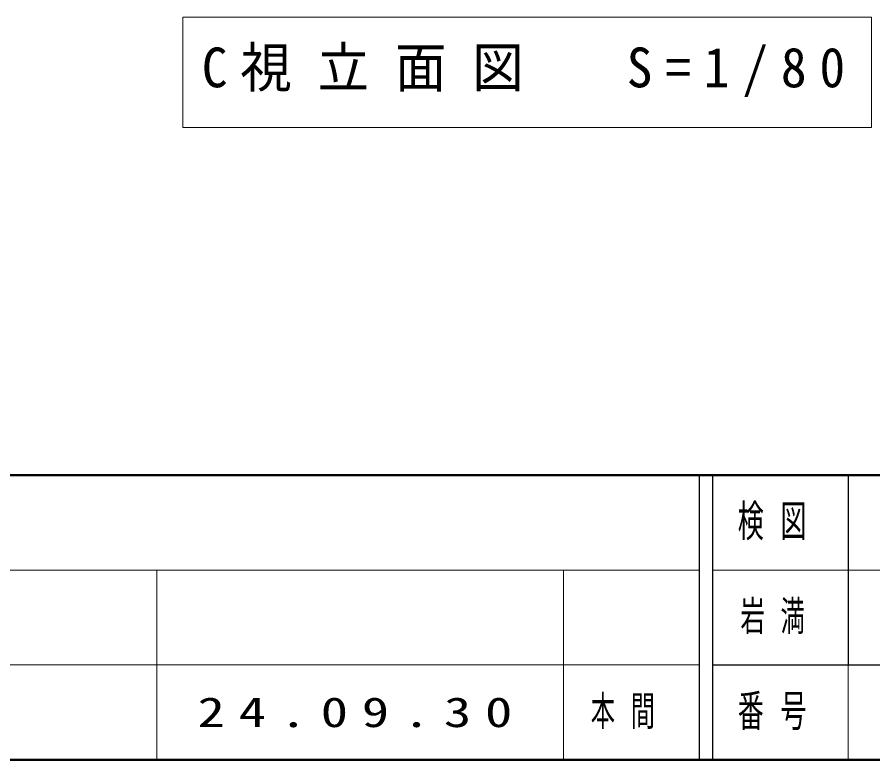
# Model space of a CAD drawing. Units: millimetres on the paper. Extents: x -385 to 0, y -594 to 267.
# Drawn here: x -293.8 to -230.7, y -297 to -242.2 of the extents above; entities that cross this region are included whole.
import ezdxf

# ---------------------------------------------------------------- set-up
doc = ezdxf.new("R2010")
doc.units = ezdxf.units.MM
doc.layers.add('1_80', color=70, linetype='Continuous', lineweight=13)
doc.layers.add('LY_3', color=7, linetype='Continuous', lineweight=13)
doc.layers.add('LY_5', color=7, linetype='Continuous')
doc.styles.add('ＭＳ ゴシック', font='')
doc.styles.get('ＭＳ ゴシック').set_extended_font_data('MS Gothic')

msp = doc.modelspace()

# ---------------------------------------------------------------- linework, layer by layer
at = {"layer": '1_80', "color": 7}
for p, q in [((-281.586, -242.223), (-281.586, -250.356)), ((-230.786, -242.223), (-281.586, -242.223)), ((-230.786, -250.356), (-230.786, -242.223)), ((-281.586, -250.356), (-230.786, -250.356))]:
    msp.add_line(p, q, dxfattribs=at)
at = {"layer": 'LY_3', "lineweight": 50}
for p, q in [((-385, -276), (0, -276)), ((-385, -297), (0, -297))]:
    msp.add_line(p, q, dxfattribs=at)
at = {"layer": 'LY_3', "color": 211, "lineweight": 25}
for p, q in [((-243.5, -276), (-243.5, -297)), ((-242.5, -276), (-242.5, -297)), ((-232.5, -276), (-232.5, -290)), ((-242.5, -290), (0, -290))]:
    msp.add_line(p, q, dxfattribs=at)
at = {"layer": 'LY_3'}
for p, q in [((-385, -283), (-243.5, -283)), ((-283.5, -283), (-283.5, -297)), ((-253.5, -283), (-253.5, -297)), ((-242.5, -283), (-187.5, -283)), ((-385, -290), (-243.5, -290)), ((-232.5, -290), (-232.5, -297))]:
    msp.add_line(p, q, dxfattribs=at)

# ---------------------------------------------------------------- texts
at = {"layer": '1_80', "color": 7, "insert": (-280.186, -246.289), "char_height": 2.933, "attachment_point": 4, "style": 'ＭＳ ゴシック'}
msp.add_mtext('\\T1.5;\\W0.95;C視立面図\u3000S=1/80', dxfattribs=at)
at = {"layer": 'LY_3', "color": 4, "char_height": 2.346, "attachment_point": 5, "style": 'ＭＳ ゴシック'}
for s, insert in [('\\T1.64;\\W0.6;検図', (-237.5, -279.5)), ('\\T1.64;\\W0.6;番号', (-237.5, -293.5))]:
    msp.add_mtext(s, dxfattribs=dict(at, insert=insert))
at = {"layer": 'LY_5', "char_height": 2.199, "style": 'ＭＳ ゴシック'}
for s, insert, attachment_point in [('\\T1.64;\\W0.6;岩満', (-237.5, -286.5), 5), ('\\T1.64;\\W0.6;本間', (-251.5, -293.5), 4), ('\\T1.5;\\W1.35;24.09.30', (-280.5, -293.5), 4)]:
    msp.add_mtext(s, dxfattribs=dict(at, insert=insert, attachment_point=attachment_point))

doc.saveas('drawing.dxf')
